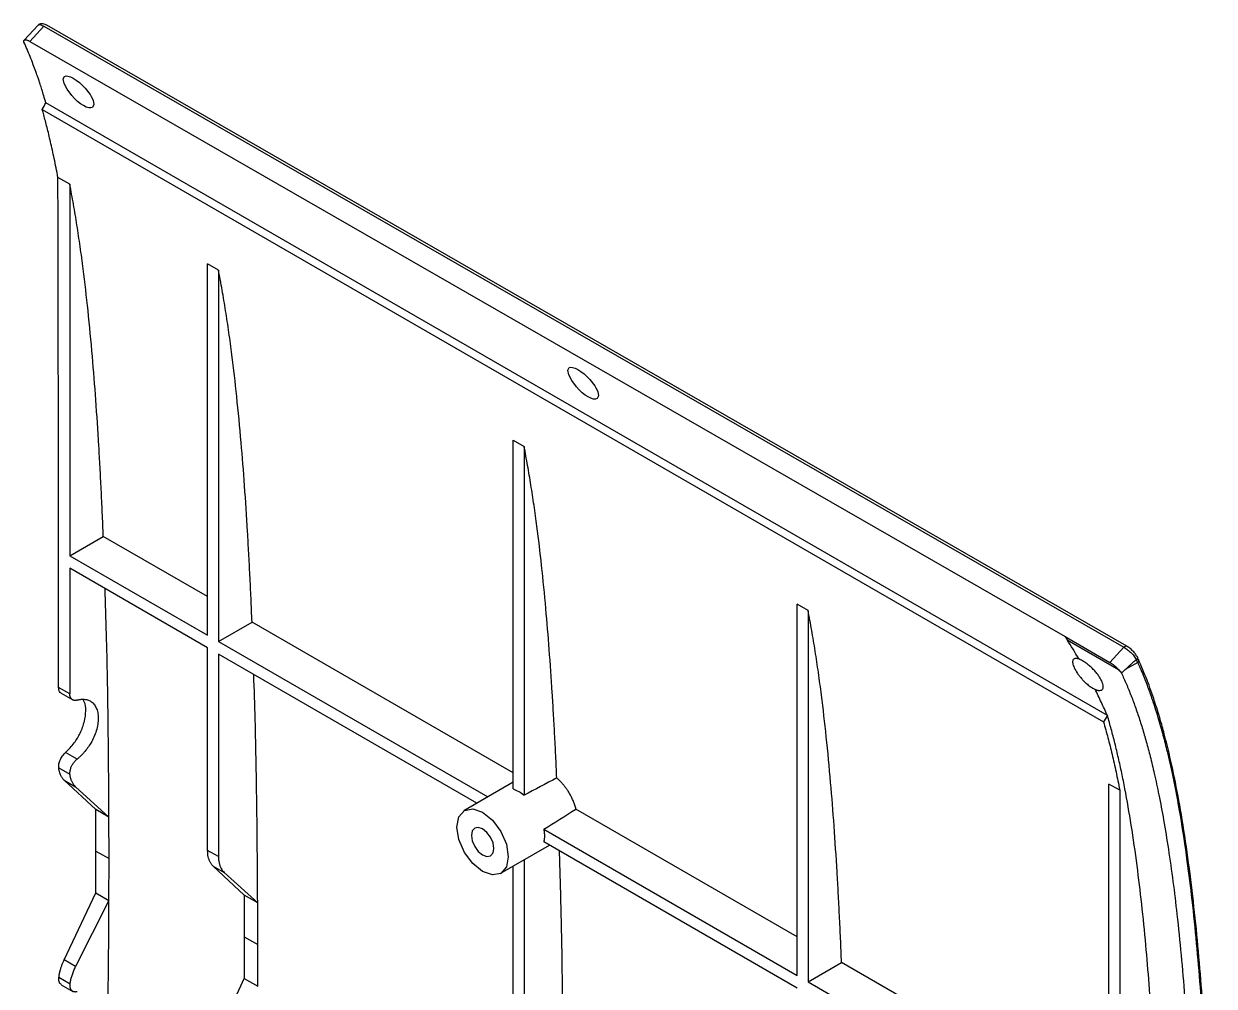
# Model space of a CAD drawing. Header units: millimetres. Extents: x 1874 to 2503, y 420 to 865.
# Drawn here: x 2359.57 to 2406.27, y 686.36 to 724.12 of the extents above; entities that cross this region are included whole.
import ezdxf

# ---------------------------------------------------------------- set-up
doc = ezdxf.new("R2010")
doc.units = ezdxf.units.MM
doc.layers.get('0').update_dxf_attribs({"lineweight": 18})
doc.layers.add('尺寸线层', color=3, linetype='Continuous', lineweight=18)

# ---------------------------------------------------------------- blocks, each defined once
blk = doc.blocks.new('54210')
at = {"color": 7, "linetype": 'Continuous', "lineweight": 25}
for p, q in [((-28.494, 75.065), (-29.588, 73.877)), ((-29.137, 73.787), (-28.043, 74.975)), ((-28.043, 74.975), (56.691, 26.238)), ((56.93, 26.322), (-27.81, 75.061)), ((-29.137, 73.787), (52.075, 27.077)), ((-28.172, 68.451), (55.093, 20.383)), ((55.394, 20.881), (-27.886, 68.957)), ((-26.011, 62.571), (-26.94, 63.109)), ((-26.011, 62.572), (-26.011, 33.425)), ((-14.344, 55.834), (-15.197, 56.326)), ((-15.197, 27.182), (-15.197, 56.326)), ((-14.344, 55.834), (-14.344, 26.69)), ((8.781, 42.484), (9.634, 41.992)), ((8.781, 15.122), (8.781, 42.484)), ((9.634, 41.992), (9.634, 14.63)), ((-26.011, 33.425), (-23.38, 34.944)), ((-15.197, 30.22), (-23.38, 34.944)), ((-26.011, 33.425), (-15.197, 27.182)), ((-15.197, 26.197), (-26.011, 32.44)), ((-26.011, 32.44), (-26.011, 22.583)), ((31.908, 29.133), (31.055, 29.626)), ((31.055, 0.481), (31.055, 29.626)), ((31.908, 29.133), (31.908, -0.011)), ((-14.344, 26.69), (-11.713, 28.209)), ((8.781, 16.378), (-11.713, 28.209)), ((-15.197, 10.304), (-15.197, 26.197)), ((-14.344, 26.69), (6.783, 14.493)), ((52.075, 27.077), (55.598, 25.052)), ((52.076, 27.078), (52.234, 26.832)), ((52.234, 26.832), (56.265, 24.505)), ((56.691, 26.238), (55.598, 25.052)), ((5.93, 14.001), (-14.344, 25.705)), ((-14.344, 25.705), (-14.344, 9.812)), ((57.771, 25.046), (57.681, 25.242)), ((56.799, 24.504), (56.496, 24.216)), ((57.771, 25.046), (56.799, 24.504)), ((-26.011, 22.583), (-26.891, 23.092)), ((-26.694, 22.64), (-25.782, 22.112)), ((55.395, 20.881), (55.092, 20.383)), ((-25.431, 17.472), (-26.337, 17.995)), ((-26.876, 16.782), (-25.997, 16.277)), ((-26.455, 15.816), (-25.554, 15.296)), ((-23.97, 13.514), (-26.455, 15.816)), ((-25.554, 15.296), (-22.936, 12.917)), ((8.781, 15.647), (4.913, 13.414)), ((56.368, 15.016), (55.515, 15.505)), ((55.515, -13.639), (55.515, 15.505)), ((56.367, 15.015), (56.368, -29.722)), ((-22.935, 12.918), (-23.968, 13.515)), ((31.055, 3.519), (13.699, 13.539)), ((-22.929, 9.687), (-22.935, 12.918)), ((11.178, 11.956), (31.055, 0.481)), ((-14.344, 9.812), (-15.197, 10.304)), ((7.764, 8.476), (11.632, 10.709)), ((31.055, -0.504), (11.178, 10.971)), ((-23.962, 10.249), (-22.929, 9.652)), ((-22.935, 6.38), (-22.929, 9.652)), ((-22.929, 9.652), (-22.929, 9.687)), ((9.634, 9.556), (9.634, -4.031)), ((-14.77, 9.071), (-13.887, 8.56)), ((-12.33, 6.794), (-14.77, 9.071)), ((-13.887, 8.56), (-11.269, 6.182)), ((8.781, -3.538), (8.781, 9.063)), ((-26.455, 1.703), (-23.97, 6.976)), ((-23.968, 6.976), (-22.935, 6.38)), ((-12.328, 6.795), (-12.322, 3.564)), ((-11.268, 6.183), (-12.328, 6.795)), ((-22.936, 6.379), (-25.554, 1.183)), ((-11.262, 2.952), (-11.268, 6.183)), ((-12.322, 3.527), (-12.328, 0.256)), ((-12.322, 3.564), (-12.322, 3.527)), ((-12.322, 3.527), (-11.262, 2.92)), ((-11.268, -0.356), (-11.262, 2.92)), ((-11.262, 2.92), (-11.262, 2.952)), ((-25.554, 1.183), (-26.455, 1.703)), ((31.908, -0.011), (34.539, 1.508)), ((46.142, -5.19), (34.539, 1.508)), ((-26.864, 0.344), (-25.985, -0.167)), ((-14.77, -5.043), (-12.329, 0.256)), ((-12.328, 0.256), (-11.268, -0.356)), ((-26.676, -0.24), (-25.764, -0.77)), ((31.908, -0.011), (43.51, -6.709))]:
    blk.add_line(p, q, dxfattribs=at)
for points in [[(-25.742, 70.894), (-25.508, 70.743), (-25.262, 70.553), (-25.031, 70.345), (-24.798, 70.105), (-24.424, 69.626), (-24.324, 69.465), (-24.188, 69.18), (-24.121, 68.823), (-24.233, 68.608), (-24.363, 68.566), (-24.529, 68.578), (-24.722, 68.639), (-24.933, 68.745), (-25.159, 68.891), (-25.395, 69.078), (-25.632, 69.299), (-25.861, 69.547), (-26.224, 70.037), (-26.455, 70.491), (-26.523, 70.839), (-26.422, 71.043), (-26.302, 71.079), (-26.152, 71.066), (-25.958, 71.003), (-25.742, 70.894)], [(13.852, 48.037), (14.086, 47.886), (14.332, 47.696), (14.563, 47.488), (14.796, 47.248), (15.17, 46.769), (15.27, 46.608), (15.406, 46.322), (15.473, 45.966), (15.361, 45.751), (15.231, 45.709), (15.065, 45.721), (14.872, 45.782), (14.661, 45.888), (14.435, 46.034), (14.199, 46.22), (13.962, 46.442), (13.733, 46.69), (13.37, 47.18), (13.139, 47.634), (13.071, 47.982), (13.172, 48.186), (13.292, 48.222), (13.442, 48.209), (13.636, 48.146), (13.852, 48.037)], [(8.395, 9.805), (8.242, 9.002), (7.805, 8.499), (7.151, 8.372), (6.379, 8.641), (5.608, 9.263), (4.954, 10.145), (4.517, 11.153), (4.364, 12.132), (4.517, 12.934), (4.954, 13.437), (5.608, 13.564), (6.379, 13.296), (7.151, 12.674), (7.805, 11.791), (8.242, 10.784), (8.395, 9.805)], [(7.263, 10.458), (7.196, 10.888), (7.004, 11.329), (6.718, 11.716), (6.379, 11.989), (6.041, 12.107), (5.754, 12.051), (5.563, 11.83), (5.495, 11.479), (5.563, 11.049), (5.754, 10.607), (6.041, 10.221), (6.379, 9.948), (6.718, 9.83), (7.004, 9.886), (7.196, 10.106), (7.263, 10.458)]]:
    blk.add_lwpolyline(points, dxfattribs=at)
for points, knots in [([(-27.834, 75.07), (-27.899, 75.098), (-28.033, 75.155), (-28.225, 75.177), (-28.393, 75.151), (-28.463, 75.09), (-28.498, 75.06)], [0, 0, 0, 0, 242.393565, 496.450929, 758.574927, 1023.273039, 1023.273039, 1023.273039, 1023.273039]), ([(-29.612, 73.736), (-29.615, 73.752), (-29.619, 73.782), (-29.616, 73.821), (-29.606, 73.854), (-29.587, 73.881), (-29.56, 73.9), (-29.524, 73.912), (-29.479, 73.914), (-29.426, 73.908), (-29.365, 73.893), (-29.296, 73.868), (-29.22, 73.833), (-29.165, 73.803), (-29.137, 73.787)], [0, 0, 0, 0, 210.770164, 425.627184, 644.571585, 867.603852, 1094.724426, 1325.93371, 1561.232072, 1800.619848, 2044.097339, 2291.664819, 2543.322532, 2799.070698, 2799.070698, 2799.070698, 2799.070698]), ([(-27.886, 68.957), (-27.941, 69.145), (-28.044, 69.498), (-28.195, 69.987), (-28.328, 70.405), (-28.444, 70.754), (-28.54, 71.036), (-28.614, 71.25), (-28.721, 71.552), (-28.886, 71.997), (-29.115, 72.581), (-29.361, 73.174), (-29.529, 73.549), (-29.612, 73.736)], [0, 0, 0, 0, 273.896103, 514.741887, 722.53612, 897.280435, 1038.976852, 1147.626674, 1223.230296, 1499.904596, 1834.801851, 2140.54959, 2446.377774, 2446.377774, 2446.377774, 2446.377774]), ([(-26.94, 63.109), (-26.989, 63.363), (-27.084, 63.858), (-27.231, 64.576), (-27.375, 65.252), (-27.518, 65.885), (-27.657, 66.476), (-27.792, 67.027), (-27.923, 67.537), (-28.048, 68.008), (-28.132, 68.307), (-28.172, 68.45)], [0, 0, 0, 0, 262.617466, 512.128303, 748.537067, 971.849323, 1182.070671, 1379.206006, 1563.25669, 1734.213185, 1892.066892, 1892.066892, 1892.066892, 1892.066892]), ([(-26.891, 23.092), (-26.892, 26.426), (-26.895, 33.092), (-26.902, 41.427), (-26.91, 48.096), (-26.917, 53.099), (-26.927, 58.103), (-26.936, 61.44), (-26.94, 63.109)], [0, 0, 0, 0, 271.630089, 543.260173, 679.075214, 814.890244, 950.70528, 1086.520296, 1086.520296, 1086.520296, 1086.520296]), ([(-23.38, 34.944), (-23.406, 35.569), (-23.457, 36.799), (-23.543, 38.608), (-23.633, 40.352), (-23.766, 42.699), (-23.956, 45.602), (-24.235, 49.142), (-24.559, 52.572), (-24.889, 55.441), (-25.19, 57.673), (-25.444, 59.366), (-25.714, 60.996), (-25.913, 62.051), (-26.011, 62.571)], [0, 0, 0, 0, 129.03278, 253.901017, 374.607525, 491.155416, 742.618792, 982.241978, 1238.037452, 1473.301381, 1601.197328, 1725.65525, 1846.70259, 1964.369177, 1964.369177, 1964.369177, 1964.369177]), ([(-11.713, 28.209), (-11.739, 28.834), (-11.79, 30.063), (-11.876, 31.872), (-11.966, 33.616), (-12.099, 35.963), (-12.288, 38.866), (-12.567, 42.405), (-12.892, 45.835), (-13.221, 48.704), (-13.522, 50.936), (-13.777, 52.629), (-14.047, 54.258), (-14.246, 55.314), (-14.344, 55.834)], [0, 0, 0, 0, 98.603247, 194.024404, 286.265618, 375.329268, 567.49124, 750.605939, 946.08432, 1125.861763, 1223.598589, 1318.706911, 1411.207713, 1501.123809, 1501.123809, 1501.123809, 1501.123809]), ([(12.197, 15.986), (12.17, 16.573), (12.117, 17.729), (12.03, 19.431), (11.939, 21.074), (11.805, 23.283), (11.616, 26.017), (11.341, 29.345), (11.023, 32.572), (10.704, 35.271), (10.415, 37.373), (10.172, 38.966), (9.915, 40.503), (9.727, 41.5), (9.634, 41.992)], [0, 0, 0, 0, 46.576137, 91.706332, 135.391614, 177.633117, 268.510148, 355.206044, 447.438612, 532.66194, 578.802474, 623.769867, 667.573176, 710.222199, 710.222199, 710.222199, 710.222199]), ([(-22.937, 12.918), (-22.953, 15.393), (-22.985, 20.202), (-23.089, 26.177), (-23.204, 29.659), (-23.243, 30.842)], [0, 0, 0, 0, 147.965779, 287.441464, 359.171771, 359.171771, 359.171771, 359.171771]), ([(34.539, 1.508), (34.513, 2.133), (34.462, 3.363), (34.376, 5.171), (34.286, 6.915), (34.153, 9.262), (33.963, 12.165), (33.685, 15.705), (33.36, 19.134), (33.03, 22.004), (32.73, 24.236), (32.475, 25.928), (32.205, 27.558), (32.006, 28.613), (31.908, 29.133)], [0, 0, 0, 0, 54.90902, 108.046034, 159.412239, 209.008959, 316.017862, 417.988627, 526.844339, 626.956686, 681.383224, 734.346034, 785.856802, 835.92823, 835.92823, 835.92823, 835.92823]), ([(56.691, 26.238), (56.714, 26.264), (56.743, 26.289), (56.774, 26.307), (56.776, 26.308)], [0, 0, 0, 0, 286.166718, 306.122199, 306.122199, 306.122199, 306.122199]), ([(56.691, 26.238), (56.783, 26.185), (56.883, 26.117), (57.083, 25.959), (57.183, 25.871), (57.458, 25.595), (57.608, 25.398), (57.681, 25.242)], [0, 0, 0, 0, 108.304543, 108.304543, 216.609086, 216.609086, 433.218171, 433.218171, 433.218171, 433.218171]), ([(57.752, 25.461), (57.711, 25.536), (57.63, 25.685), (57.405, 25.941), (57.144, 26.177), (56.978, 26.284), (56.895, 26.337)], [0, 0, 0, 0, 138.482382, 275.701261, 412.119725, 547.831547, 547.831547, 547.831547, 547.831547]), ([(53.147, 25.32), (53.125, 25.327), (53.079, 25.343), (53.015, 25.357), (52.956, 25.365), (52.901, 25.366), (52.827, 25.358), (52.748, 25.326), (52.686, 25.247), (52.66, 25.133), (52.673, 24.942), (52.777, 24.635), (52.989, 24.27), (53.211, 23.97), (53.4, 23.745), (53.605, 23.531), (53.798, 23.356), (53.968, 23.22), (54.114, 23.115), (54.208, 23.059), (54.255, 23.03)], [0, 0, 0, 0, 49.951605, 100.137892, 150.881886, 202.49621, 255.278081, 381.299193, 509.233996, 635.699372, 763.28548, 1016.637233, 1270.103089, 1397.733809, 1524.573649, 1652.069444, 1779.00246, 1864.09483, 1948.446243, 2033.485069, 2033.485069, 2033.485069, 2033.485069]), ([(54.43, 22.941), (54.455, 22.93), (54.504, 22.909), (54.573, 22.885), (54.639, 22.867), (54.701, 22.855), (54.76, 22.85), (54.849, 22.85), (54.954, 22.878), (55.039, 22.966), (55.077, 23.099), (55.065, 23.27), (55.005, 23.473), (54.899, 23.7), (54.752, 23.943), (54.566, 24.194), (54.351, 24.444), (54.111, 24.684), (53.86, 24.903), (53.634, 25.069), (53.445, 25.187), (53.29, 25.269), (53.197, 25.304), (53.15, 25.322)], [0, 0, 0, 0, 51.438706, 102.450897, 153.310647, 204.293038, 255.669418, 307.702922, 460.264958, 614.178753, 766.626603, 920.657309, 1073.584476, 1227.285167, 1381.138514, 1534.040595, 1688.747477, 1840.943527, 1995.335133, 2147.909818, 2250.260748, 2351.995475, 2455.427803, 2455.427803, 2455.427803, 2455.427803]), ([(56.799, 24.504), (56.838, 24.54), (56.913, 24.611), (57.022, 24.712), (57.122, 24.804), (57.214, 24.888), (57.298, 24.963), (57.374, 25.029), (57.441, 25.086), (57.5, 25.134), (57.55, 25.174), (57.593, 25.205), (57.627, 25.228), (57.652, 25.241), (57.671, 25.249), (57.678, 25.244), (57.681, 25.242)], [0, 0, 0, 0, 233.168308, 449.255387, 648.274133, 830.24107, 995.177848, 1143.113594, 1274.088778, 1388.161921, 1485.422062, 1566.01398, 1630.195358, 1678.487292, 1712.156892, 1735.044502, 1735.044502, 1735.044502, 1735.044502]), ([(57.665, 25.572), (57.691, 25.553), (57.731, 25.526), (57.741, 25.481), (57.744, 25.466)], [0, 0, 0, 0, 205.53325, 311.712965, 311.712965, 311.712965, 311.712965]), ([(57.755, 25.375), (57.781, 25.356), (57.824, 25.325), (57.834, 25.277), (57.838, 25.257)], [0, 0, 0, 0, 189.54123, 312.302453, 312.302453, 312.302453, 312.302453]), ([(63.145, -6.912), (63.041, -4.843), (62.814, -0.368), (62.182, 6.324), (61.44, 11.888), (60.689, 15.938), (60.218, 18.033), (59.828, 19.55), (59.509, 20.7), (59.07, 22.115), (58.522, 23.687), (58.065, 24.732), (57.835, 25.256)], [0, 0, 0, 0, 226.78963, 490.448192, 754.032892, 869.865138, 975.546705, 1012.003518, 1060.922569, 1122.477353, 1196.969646, 1272.156836, 1272.156836, 1272.156836, 1272.156836]), ([(55.598, 25.052), (55.705, 24.99), (55.822, 24.908), (56.052, 24.719), (56.165, 24.613), (56.265, 24.505)], [0, 0, 0, 0, 150.452528, 150.452528, 300.905056, 300.905056, 300.905056, 300.905056]), ([(57.771, 25.046), (57.831, 24.912), (57.977, 24.584), (58.224, 23.995), (58.532, 23.211), (58.928, 22.113), (59.348, 20.803), (59.747, 19.392), (60.127, 17.894), (60.595, 15.81), (61.129, 12.952), (61.626, 9.663), (62.043, 6.315), (62.381, 3.013), (62.673, -0.424), (62.921, -3.89), (63.2, -8.545), (63.399, -13.008), (63.557, -17.741), (63.651, -21.305), (63.727, -25.126), (63.758, -27.521), (63.774, -28.72)], [0, 0, 0, 0, 24.035941, 58.653872, 103.736199, 159.164341, 243.687957, 318.267143, 383.917188, 477.480808, 636.758036, 809.276331, 955.098399, 1114.252503, 1273.420711, 1432.583679, 1591.746636, 1910.094634, 2037.005832, 2228.470465, 2387.532003, 2546.829242, 2546.829242, 2546.829242, 2546.829242]), ([(-11.269, 6.182), (-11.286, 8.658), (-11.318, 13.467), (-11.422, 19.441), (-11.536, 22.924), (-11.575, 24.107)], [0, 0, 0, 0, 93.207391, 181.068951, 226.257307, 226.257307, 226.257307, 226.257307]), ([(56.496, 24.216), (56.562, 24.073), (56.694, 23.786), (56.887, 23.345), (57.076, 22.892), (57.262, 22.426), (57.444, 21.949), (57.621, 21.458), (57.795, 20.955), (57.965, 20.44), (58.13, 19.913), (58.292, 19.373), (58.45, 18.82), (58.603, 18.256), (58.818, 17.428), (59.102, 16.237), (59.456, 14.578), (59.826, 12.606), (60.335, 9.506), (60.929, 4.918), (61.366, 0.108), (61.693, -4.372), (61.917, -8.017), (62.101, -11.765), (62.234, -15.094), (62.346, -18.472), (62.443, -22.227), (62.514, -26.005), (62.546, -28.397), (62.559, -29.397)], [0, 0, 0, 0, 33.307352, 67.05916, 101.258939, 135.91006, 171.015705, 206.57883, 242.602121, 279.087954, 316.038352, 353.454942, 391.338917, 429.691052, 468.512403, 558.592271, 666.754592, 792.98292, 937.209019, 1252.460854, 1639.417221, 1802.271679, 2049.017673, 2282.724388, 2458.773108, 2628.838661, 2868.664411, 3107.139238, 3278.574933, 3278.574933, 3278.574933, 3278.574933]), ([(-26.68, 22.65), (-26.707, 22.661), (-26.791, 22.698), (-26.87, 22.853), (-26.884, 23.015), (-26.891, 23.092)], [0, 0, 0, 0, 71.178293, 220.90674, 359.672236, 359.672236, 359.672236, 359.672236]), ([(-25.438, 22.093), (-25.462, 22.087), (-25.509, 22.075), (-25.576, 22.068), (-25.64, 22.07), (-25.698, 22.08), (-25.752, 22.097), (-25.8, 22.121), (-25.843, 22.151), (-25.881, 22.186), (-25.914, 22.226), (-25.941, 22.27), (-25.964, 22.317), (-25.982, 22.367), (-25.995, 22.419), (-26.005, 22.473), (-26.01, 22.527), (-26.011, 22.564), (-26.011, 22.583)], [0, 0, 0, 0, 124.353957, 245.994745, 364.922464, 481.137233, 594.639195, 705.428516, 813.50539, 918.870037, 1021.52271, 1121.463694, 1218.693314, 1313.211936, 1405.019972, 1494.117883, 1580.506191, 1664.185479, 1664.185479, 1664.185479, 1664.185479]), ([(54.255, 23.03), (54.285, 23.013), (54.345, 22.98), (54.401, 22.954), (54.43, 22.94)], [0, 0, 0, 0, 147.084861, 293.947865, 293.947865, 293.947865, 293.947865]), ([(55.395, 20.882), (55.317, 21.055), (55.162, 21.401), (54.923, 21.917), (54.68, 22.431), (54.514, 22.771), (54.43, 22.941)], [0, 0, 0, 0, 130.602596, 261.738493, 393.375576, 525.483318, 525.483318, 525.483318, 525.483318]), ([(-26.337, 17.995), (-26.1, 18.231), (-25.666, 18.663), (-25.159, 19.532), (-24.831, 20.417), (-24.731, 21.269), (-24.789, 21.877), (-24.95, 22.09), (-24.994, 22.149)], [0, 0, 0, 0, 129.167455, 236.62829, 357.359515, 473.284293, 589.365958, 633.654342, 633.654342, 633.654342, 633.654342]), ([(-25.438, 22.093), (-25.401, 22.103), (-25.327, 22.124), (-25.218, 22.144), (-25.111, 22.158), (-25.006, 22.164), (-24.837, 22.161), (-24.612, 22.123), (-24.346, 22), (-24.113, 21.799), (-23.926, 21.505), (-23.804, 21.132), (-23.763, 20.686), (-23.802, 20.196), (-23.923, 19.692), (-24.109, 19.196), (-24.341, 18.743), (-24.607, 18.334), (-24.852, 18.026), (-25.068, 17.794), (-25.246, 17.623), (-25.369, 17.522), (-25.431, 17.472)], [0, 0, 0, 0, 39.822955, 79.483322, 119.096162, 158.77695, 198.640571, 316.7146, 434.914603, 570.082768, 705.376894, 851.058747, 996.871145, 1142.549067, 1288.365163, 1423.525419, 1558.827237, 1676.894838, 1795.100946, 1861.359065, 1927.380411, 1993.700344, 1993.700344, 1993.700344, 1993.700344]), ([(59.783, -29.617), (59.775, -28.831), (59.758, -27.278), (59.724, -24.985), (59.684, -22.757), (59.637, -20.595), (59.584, -18.499), (59.478, -14.882), (59.283, -9.867), (58.982, -4.455), (58.685, -0.253), (58.416, 2.942), (58.104, 6.041), (57.727, 9.182), (57.294, 12.206), (56.877, 14.618), (56.526, 16.365), (56.265, 17.554), (55.99, 18.702), (55.704, 19.81), (55.497, 20.526), (55.395, 20.881)], [0, 0, 0, 0, 123.862343, 244.48663, 361.874443, 476.027495, 586.947652, 694.636947, 1051.58451, 1389.180869, 1568.759839, 1736.379854, 1914.032606, 2083.114487, 2263.941348, 2429.54033, 2502.080808, 2573.081139, 2642.560083, 2710.537664, 2777.03526, 2777.03526, 2777.03526, 2777.03526]), ([(55.092, 20.383), (55.151, 20.18), (55.268, 19.77), (55.436, 19.142), (55.602, 18.497), (55.763, 17.834), (55.92, 17.155), (56.074, 16.458), (56.224, 15.744), (56.319, 15.26), (56.367, 15.015)], [0, 0, 0, 0, 116.439062, 235.040746, 355.818917, 478.786705, 603.956551, 731.340248, 860.948988, 992.793395, 992.793395, 992.793395, 992.793395]), ([(-26.876, 16.782), (-26.878, 16.806), (-26.881, 16.853), (-26.88, 16.929), (-26.872, 17.008), (-26.855, 17.116), (-26.819, 17.255), (-26.755, 17.424), (-26.672, 17.588), (-26.572, 17.741), (-26.46, 17.882), (-26.378, 17.958), (-26.337, 17.995)], [0, 0, 0, 0, 61.695952, 122.826918, 183.914273, 245.480539, 368.320656, 490.735169, 613.628998, 736.013612, 859.226905, 982.043732, 982.043732, 982.043732, 982.043732]), ([(-25.997, 16.277), (-25.999, 16.303), (-26.003, 16.356), (-26, 16.443), (-25.988, 16.536), (-25.968, 16.636), (-25.937, 16.741), (-25.896, 16.85), (-25.844, 16.961), (-25.781, 17.072), (-25.708, 17.182), (-25.624, 17.288), (-25.532, 17.387), (-25.465, 17.443), (-25.431, 17.472)], [0, 0, 0, 0, 77.331146, 157.757979, 241.281454, 327.902377, 417.621424, 510.439157, 606.356034, 705.372427, 807.488622, 912.704837, 1021.021221, 1132.437866, 1132.437866, 1132.437866, 1132.437866]), ([(-26.455, 15.816), (-26.478, 15.838), (-26.523, 15.882), (-26.584, 15.957), (-26.64, 16.038), (-26.691, 16.126), (-26.747, 16.242), (-26.801, 16.391), (-26.849, 16.578), (-26.867, 16.714), (-26.876, 16.782)], [0, 0, 0, 0, 77.362168, 154.51776, 231.694953, 309.121596, 387.023206, 516.436663, 645.501537, 775.295306, 775.295306, 775.295306, 775.295306]), ([(-25.554, 15.296), (-25.578, 15.319), (-25.627, 15.366), (-25.694, 15.446), (-25.754, 15.531), (-25.808, 15.623), (-25.855, 15.72), (-25.896, 15.823), (-25.931, 15.93), (-25.96, 16.042), (-25.982, 16.157), (-25.992, 16.237), (-25.997, 16.277)], [0, 0, 0, 0, 95.854134, 191.020109, 285.498179, 379.288605, 472.391654, 564.807596, 656.53671, 747.579281, 837.935601, 927.605967, 927.605967, 927.605967, 927.605967]), ([(13.699, 13.539), (13.686, 13.59), (13.66, 13.692), (13.613, 13.844), (13.562, 13.994), (13.505, 14.141), (13.443, 14.285), (13.379, 14.424), (13.31, 14.56), (13.24, 14.691), (13.167, 14.817), (13.092, 14.938), (13.016, 15.054), (12.939, 15.164), (12.862, 15.27), (12.784, 15.37), (12.707, 15.464), (12.63, 15.554), (12.555, 15.638), (12.48, 15.717), (12.407, 15.791), (12.335, 15.86), (12.265, 15.925), (12.219, 15.966), (12.197, 15.986)], [0, 0, 0, 0, 42.84004, 84.789256, 125.847663, 166.015279, 205.292126, 243.678225, 281.173605, 317.778294, 353.492327, 388.315742, 422.24858, 455.29089, 487.442724, 518.70414, 549.075204, 578.55599, 607.146577, 634.847057, 661.65753, 687.57811, 712.608922, 736.750109, 736.750109, 736.750109, 736.750109]), ([(11.178, 11.956), (11.186, 11.905), (11.202, 11.802), (11.217, 11.653), (11.224, 11.507), (11.224, 11.366), (11.217, 11.23), (11.202, 11.097), (11.186, 11.014), (11.178, 10.971)], [0, 0, 0, 0, 29.448311, 58.623236, 87.632891, 116.587247, 145.596903, 174.771827, 204.220139, 204.220139, 204.220139, 204.220139]), ([(-23.963, 10.249), (-23.963, 10.254), (-23.964, 10.265), (-23.964, 10.277), (-23.963, 10.283)], [0, 0, 0, 0, 90.636931, 189.665348, 189.665348, 189.665348, 189.665348]), ([(-14.77, 9.071), (-14.793, 9.093), (-14.837, 9.137), (-14.898, 9.212), (-14.954, 9.294), (-15.004, 9.382), (-15.049, 9.478), (-15.101, 9.614), (-15.152, 9.798), (-15.19, 10.04), (-15.194, 10.216), (-15.197, 10.304)], [0, 0, 0, 0, 40.974486, 81.709116, 122.326453, 162.950126, 203.703703, 244.70958, 326.377049, 407.577356, 489.300697, 489.300697, 489.300697, 489.300697]), ([(-14.344, 9.812), (-14.343, 9.767), (-14.342, 9.678), (-14.332, 9.55), (-14.316, 9.426), (-14.293, 9.307), (-14.263, 9.192), (-14.216, 9.047), (-14.14, 8.879), (-14.028, 8.702), (-13.934, 8.608), (-13.887, 8.56)], [0, 0, 0, 0, 39.829981, 79.428178, 118.913818, 158.407153, 198.028361, 237.896465, 317.302736, 396.261087, 475.733913, 475.733913, 475.733913, 475.733913]), ([(12.709, -7.66), (12.694, -5.376), (12.665, -0.942), (12.566, 5.033), (12.454, 8.709), (12.407, 10.262)], [0, 0, 0, 0, 40.096101, 77.859551, 105.495699, 105.495699, 105.495699, 105.495699]), ([(-23.334, -14.839), (-23.311, -14.188), (-23.265, -12.872), (-23.204, -10.882), (-23.149, -8.854), (-23.1, -6.789), (-23.057, -4.686), (-23.021, -2.545), (-22.99, -0.367), (-22.966, 1.849), (-22.947, 4.102), (-22.94, 5.616), (-22.936, 6.379)], [0, 0, 0, 0, 59.908544, 121.086431, 183.53475, 247.254521, 312.246707, 378.512214, 446.051896, 514.866562, 584.956975, 656.323858, 656.323858, 656.323858, 656.323858]), ([(-26.864, 0.344), (-26.858, 0.388), (-26.846, 0.475), (-26.822, 0.608), (-26.793, 0.743), (-26.759, 0.879), (-26.712, 1.047), (-26.646, 1.246), (-26.558, 1.476), (-26.489, 1.627), (-26.455, 1.703)], [0, 0, 0, 0, 56.523662, 112.963604, 169.461577, 226.158948, 283.195659, 377.908831, 472.405535, 567.357255, 567.357255, 567.357255, 567.357255]), ([(-25.985, -0.167), (-25.978, -0.12), (-25.964, -0.025), (-25.936, 0.119), (-25.902, 0.267), (-25.86, 0.417), (-25.812, 0.568), (-25.758, 0.721), (-25.697, 0.875), (-25.629, 1.029), (-25.579, 1.131), (-25.554, 1.183)], [0, 0, 0, 0, 65.43299, 131.409867, 197.930852, 264.996163, 332.606014, 400.760611, 469.460156, 538.704847, 608.494876, 608.494876, 608.494876, 608.494876]), ([(-26.66, -0.229), (-26.701, -0.207), (-26.801, -0.152), (-26.877, 0.056), (-26.868, 0.25), (-26.864, 0.344)], [0, 0, 0, 0, 60.024039, 149.679754, 232.71814, 232.71814, 232.71814, 232.71814]), ([(-25.425, -0.789), (-25.449, -0.795), (-25.498, -0.807), (-25.568, -0.813), (-25.633, -0.81), (-25.693, -0.798), (-25.748, -0.778), (-25.798, -0.751), (-25.841, -0.717), (-25.879, -0.677), (-25.912, -0.631), (-25.938, -0.582), (-25.959, -0.528), (-25.975, -0.472), (-25.986, -0.413), (-25.992, -0.353), (-25.994, -0.292), (-25.992, -0.23), (-25.987, -0.188), (-25.985, -0.167)], [0, 0, 0, 0, 75.931484, 150.383322, 223.355623, 294.848507, 364.862107, 433.396575, 500.452074, 566.028789, 630.12692, 692.746692, 753.88835, 813.552162, 871.738425, 928.447467, 983.679645, 1037.435354, 1089.715028, 1089.715028, 1089.715028, 1089.715028])]:
    blk.add_open_spline(points, degree=3, knots=knots, dxfattribs=at)
at = {"color": 8, "linetype": 'Continuous', "lineweight": 25}
for points, knots in [([(-28.483, 75.055), (-28.473, 75.069), (-28.444, 75.116), (-28.295, 75.1), (-28.128, 75.017), (-28.043, 74.975)], [0, 0, 0, 0, 139.967084, 445.405604, 764.871153, 764.871153, 764.871153, 764.871153]), ([(56.901, 26.332), (56.898, 26.334), (56.88, 26.342), (56.837, 26.337), (56.797, 26.318), (56.776, 26.309)], [0, 0, 0, 0, 33.095289, 233.514765, 433.960497, 433.960497, 433.960497, 433.960497]), ([(57.744, 25.466), (57.75, 25.452), (57.766, 25.411), (57.747, 25.329), (57.703, 25.271), (57.681, 25.242)], [0, 0, 0, 0, 85.83747, 263.390382, 440.932069, 440.932069, 440.932069, 440.932069]), ([(57.838, 25.257), (57.842, 25.248), (57.856, 25.21), (57.837, 25.132), (57.793, 25.074), (57.771, 25.046)], [0, 0, 0, 0, 66.175142, 253.98888, 441.809319, 441.809319, 441.809319, 441.809319])]:
    blk.add_open_spline(points, degree=3, knots=knots, dxfattribs=at)
at = {"color": 7, "linetype": 'Continuous', "lineweight": 25}
for points in [[(-28.172, 68.45), (-28.076, 68.62), (-27.981, 68.789), (-27.886, 68.957)], [(53.15, 25.322), (52.851, 25.843), (52.546, 26.346), (52.234, 26.832)], [(56.265, 24.505), (56.355, 24.407), (56.434, 24.308), (56.496, 24.216)], [(12.197, 15.986), (11.343, 15.534), (10.488, 15.083), (9.634, 14.63)], [(8.781, 15.122), (9.061, 15.031), (9.354, 14.862), (9.634, 14.63)], [(-23.963, 10.283), (-23.964, 11.361), (-23.966, 12.438), (-23.97, 13.514)], [(11.178, 11.956), (12.019, 12.483), (12.859, 13.011), (13.699, 13.539)], [(-23.969, 6.976), (-23.965, 8.068), (-23.963, 9.159), (-23.963, 10.249)]]:
    blk.add_open_spline(points, degree=3, dxfattribs=at)

msp = doc.modelspace()

# ---------------------------------------------------------------- block references
at = {"layer": '尺寸线层', "xscale": 0.5, "yscale": 0.5, "zscale": 0.5}
msp.add_blockref('54210', (2374.382, 686.537), dxfattribs=at)

doc.saveas('drawing.dxf')
